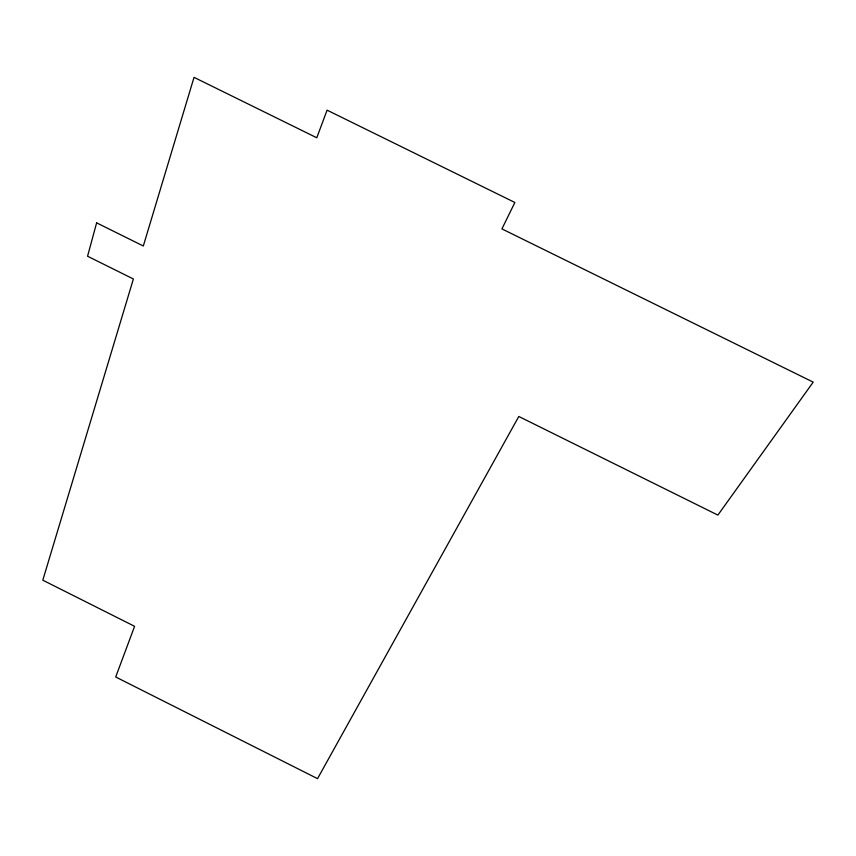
<?xml version="1.0" encoding="UTF-8"?>
<svg xmlns="http://www.w3.org/2000/svg" width="856" height="856" viewBox="0 0 856 856"><rect width="100%" height="100%" fill="white"/><g stroke="black" fill="none" stroke-linecap="round" stroke-linejoin="round"><path stroke-width="1.28" d="M96.632 222.86L87.558 256.233L133.386 278.981L42.8 580.186L134.595 626.314L115.699 676.989L317.544 778.65L518.8 416.465L717.884 515.098L813.2 382.129L501.916 228.894L514.873 202.487L327.078 110.157L316.784 137.773L194.034 77.35L143.316 245.993L96.632 222.86"/></g></svg>
